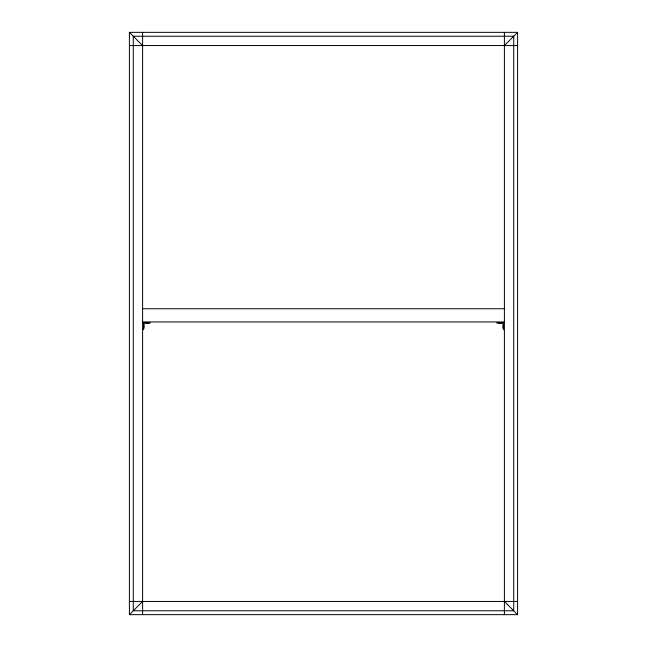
<?xml version="1.0" encoding="UTF-8"?>
<svg xmlns="http://www.w3.org/2000/svg" width="647" height="647" viewBox="0 0 647 647"><rect width="100%" height="100%" fill="white"/><g stroke="black" fill="none" stroke-linecap="round" stroke-linejoin="round"><path stroke-width="0.97" d="M504.401 45.549L517.6 32.35L129.4 32.35L129.4 614.65L517.6 614.65L517.6 32.35M129.4 614.65L142.599 601.451M129.4 45.549L517.6 45.549M142.599 308.748L504.401 308.748M142.599 321.947L504.401 321.947M150.363 322.918L143.569 322.918L143.569 329.711M496.637 322.918L503.431 322.918L503.431 329.711M145.025 323.403L146.723 323.403L146.723 322.918M148.907 323.403L147.209 323.403L147.209 322.918M498.093 323.403L499.791 323.403L499.791 322.918M501.975 323.403L500.277 323.403L500.277 322.918M143.569 326.072L144.055 326.072L144.055 324.373M503.431 326.072L502.945 326.072L502.945 324.373M143.569 326.557L144.055 326.557L144.055 328.255M503.431 326.557L502.945 326.557L502.945 328.255M129.4 601.451L517.6 601.451M129.4 32.35L142.599 45.549M504.401 601.451L517.6 614.65M504.401 32.35L504.401 614.65M142.599 32.35L142.599 614.65M513.718 36.232L133.282 36.232L133.282 610.768L513.718 610.768L513.718 36.232"/></g></svg>
